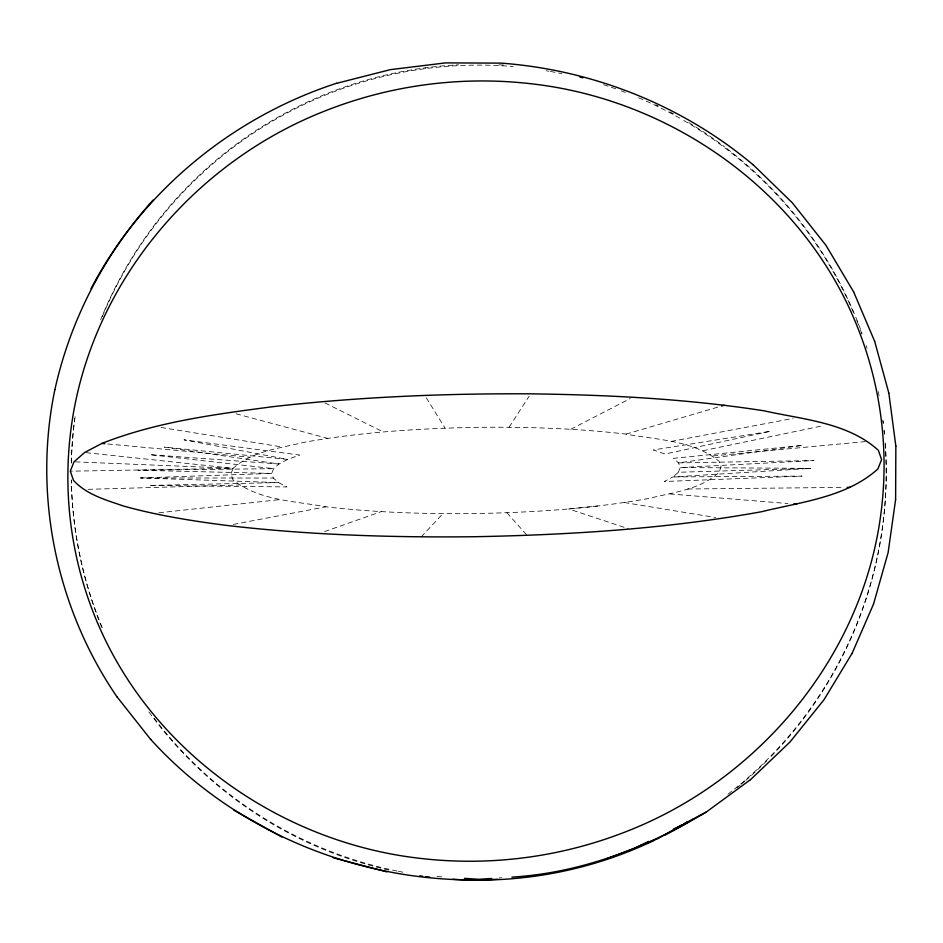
<?xml version="1.0" encoding="UTF-8"?>
<svg xmlns="http://www.w3.org/2000/svg" width="943" height="943" viewBox="0 0 943 943"><rect width="100%" height="100%" fill="white"/><g stroke="black" fill="none" stroke-linecap="round" stroke-linejoin="round"><path stroke-width="0.71" stroke-dasharray="4.71 3.54" d="M86.061 452.675L233.121 468.317L230.882 473.975L232.838 479.574C258.406 500.745 294.652 500.922 325.913 506.804C375.338 512.544 425.163 514.124 474.895 513.581C533.007 512.462 591.261 508.831 648.525 498.482C672.489 492.541 699.812 489.806 718.849 472.62L721.089 466.962L719.132 461.363C693.576 440.192 657.318 440.004 626.058 434.11C576.633 428.358 526.807 426.778 477.075 427.332C418.963 428.44 360.709 432.083 303.446 442.444C279.482 448.385 252.17 451.119 233.121 468.317L70.312 471.194M678.347 472.266L680.221 467.551L678.595 462.883L673.491 458.345L802.823 445.332L678.595 462.883L813.95 460.561L680.221 467.551L810.862 468.365L673.019 476.946L664.32 481.519L802.045 476.109L673.019 476.946L678.347 472.266L810.862 468.365M509.067 427.238L529.141 396.225M421.203 536.885L442.904 513.676M570.798 429.265L630.266 398.535M324.569 531.581L381.184 511.636M626.058 434.11L718.707 406.869M702.853 450.73L823.828 425.564M233.357 524.426L325.913 506.804M671.11 441.43L793.122 418.409M158.848 512.803L280.873 499.495M597.591 506.049L568.77 508.961L628.132 528.634M713.014 455.917L866.77 441.454M498.93 877.98L501.817 877.78M140.648 477.948L271.749 473.398L273.623 468.671L278.951 463.991L287.65 459.418L299.568 455.033L183.991 439.839L287.65 459.418L164.259 447.1L278.951 463.991L149.854 454.667L273.623 468.671L137.949 470.227L271.749 473.398L273.387 478.054L278.48 482.592L286.955 486.918L149.077 485.456L278.48 482.592L140.648 477.948L273.387 478.054M88.064 489.334L238.956 485.02M687.706 488.993L844.174 487.401M75.475 461.881L233.121 468.317M437.08 876.566L442.856 876.943M669.778 493.943L787.912 503.515M107.75 443.976L249.966 457.202M161.005 427.462L282.205 446.994M624.325 502.536L715.654 517.518M236.08 413.788L327.645 438.377M324.981 402.932L383.2 431.953M506.898 512.756L527.102 535.365M426.295 397.781L445.084 428.157M425.541 67.802L425.541 68.603M885.206 443.799A407.494 407.494 0 0 1 768.899 758.702M766.871 760.753A407.494 407.494 0 0 1 745.772 780.403M744.687 781.346A407.494 407.494 0 0 1 741.387 784.152M740.279 785.083A407.494 407.494 0 0 1 736.955 787.841M388.646 870.012A407.494 407.494 0 0 1 148.558 711.435M101.703 627.213A407.494 407.494 0 0 1 71.303 479.798M71.362 462.53A407.494 407.494 0 0 1 75.31 415.144M102.257 316.671A407.494 407.494 0 0 1 513.298 66.588M546.162 70.737A407.494 407.494 0 0 1 549.003 71.22M550.429 71.468A407.494 407.494 0 0 1 561.769 73.66M603.544 84.705A407.494 407.494 0 0 1 615.85 88.878M621.272 90.858A407.494 407.494 0 0 1 625.315 92.39M638.647 97.801A407.494 407.494 0 0 1 682.473 119.714M683.722 120.433A407.494 407.494 0 0 1 854.653 315.339M856.833 320.667A407.494 407.494 0 0 1 858.425 324.675M860.476 330.074A407.494 407.494 0 0 1 861.973 334.128M882.919 420.849A407.494 407.494 0 0 1 883.273 423.702M884.074 430.857A407.494 407.494 0 0 1 884.369 433.733M885.206 442.998A407.494 407.494 0 0 1 726.794 795.09M402.779 872.157A407.494 407.494 0 0 1 398.524 871.332M397.109 871.037A407.494 407.494 0 0 1 153.697 717.588M102.257 627.743A407.494 407.494 0 0 1 71.326 480.447M71.326 463.166A407.494 407.494 0 0 1 74.721 418.621M100.63 319.866A407.494 407.494 0 0 1 458.569 64.808M498.894 64.808A407.494 407.494 0 0 1 504.658 65.138M655.715 104.756A407.494 407.494 0 0 1 658.308 106.017M669.884 111.934A407.494 407.494 0 0 1 673.691 113.973M688.673 122.555A407.494 407.494 0 0 1 724.507 146.778M726.794 148.523A407.494 407.494 0 0 1 855.207 315.87M855.749 317.19A407.494 407.494 0 0 1 861.973 333.327M866.193 345.621A407.494 407.494 0 0 1 867.077 348.368M878.251 391.604A407.494 407.494 0 0 1 879.076 395.848M882.919 420.048A407.494 407.494 0 0 1 883.273 422.9M884.074 430.055A407.494 407.494 0 0 1 884.499 434.369M769.417 431.458L665.015 454.019L653.31 449.976L769.417 431.458"/><path stroke-width="1.41" d="M895.614 499.601L895.85 446.051M54.883 389.589C32.899 495.122 56.167 608.023 117.003 696.877M895.614 499.542L888.117 552.61L873.501 604.215M54.883 389.659C70.489 319.206 104.756 253.702 153.049 200.14M852 653.546L873.501 604.157M90.999 288.711C141.992 191.394 232.32 117.215 336.545 83.279M852 653.487L823.993 699.753L789.951 742.058L750.463 779.72M750.463 779.661L706.201 812.1L683.722 824.041M706.201 812.041C647.346 847.486 580.9 872.97 511.908 877.12M101.879 443.434L84.599 452.522L74.014 461.822L70.312 471.194L73.542 480.459C86.709 494.698 105.993 500.026 123.745 506.096C157.74 515.55 192.631 521.043 227.581 525.534C309.387 535.023 391.828 537.64 474.14 536.732C570.315 534.893 666.725 528.882 761.496 511.743C801.149 501.912 846.366 497.397 877.886 468.954L881.587 459.583L878.357 450.318C847.627 422.393 802.858 419.541 764.054 410.806C686.881 398.818 608.707 394.869 530.697 393.844C445.214 393.325 359.672 396.944 274.696 406.457C216.324 414.095 157.009 421.721 101.879 443.434L104.814 443.705M648.548 841.439L634.674 848.276L606.455 858.92M673.337 829.203L682.473 824.701L657.919 838.657L639.413 845.942M721.513 406.044L724.318 405.219M336.545 83.349L390.319 69.652L445.485 62.898L501.098 63.122C593.135 69.912 682.402 105.463 753.174 164.825M491.716 878.452L478.726 879.3L464.498 878.369M847.097 487.366L850.02 487.342M497.515 879.23C368.607 886.656 237.683 835.286 150.68 739.395M793.747 503.986L796.658 504.222M333.138 857.741L386.795 871.862M233.805 810.12L281.851 837.054M753.162 164.754L792.32 202.804L825.997 245.38L853.592 291.823M117.003 696.818L150.68 739.453M97.483 622.698C152.129 751.972 280.495 842.134 418.881 858.213A427.886 427.886 0 0 0 628.557 830.653C758.467 779.272 859.662 659.074 880.043 519.864A372.497 372.497 0 0 0 854.464 319.771C799.794 190.462 671.51 100.099 533.054 83.986A427.273 427.273 0 0 0 323.378 111.592C193.433 163.056 92.284 283.372 71.892 422.641A372.285 372.285 0 0 0 97.459 622.698M853.592 291.752L874.656 341.319M874.656 341.26L888.825 393.054M888.825 392.983L895.85 446.11M693.6 818.854A407.494 407.494 0 0 1 664.768 835.156M654.418 840.284A407.494 407.494 0 0 1 452.793 879.277M429.819 877.155A407.494 407.494 0 0 1 425.541 876.613M422.688 876.224A407.494 407.494 0 0 1 419.835 875.823M687.435 821.789A407.494 407.494 0 0 1 683.722 823.982M580.028 77.102A407.494 407.494 0 0 1 582.809 77.833"/></g></svg>
